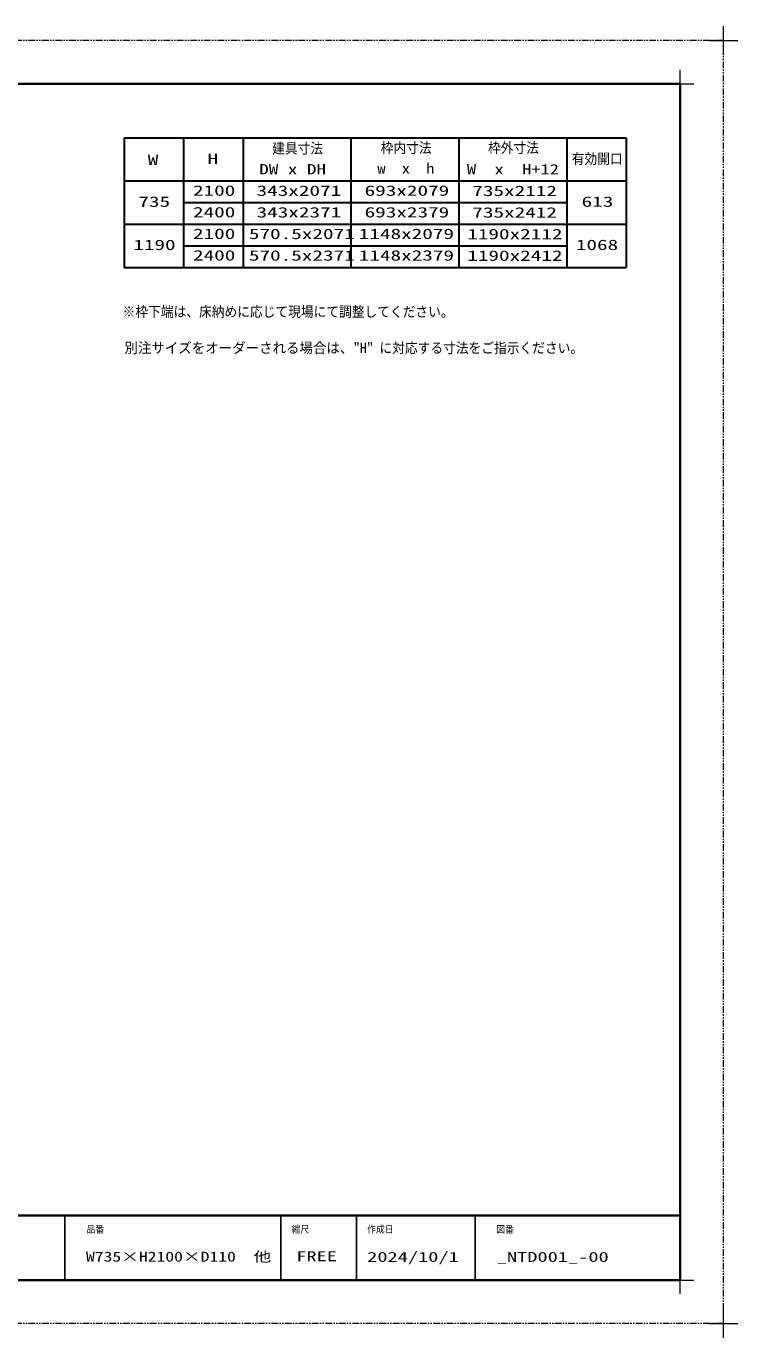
# Model space of a CAD drawing. Units: millimetres, scale not verified. Extents: x -1306 to 1306, y -607 to 607.
# Drawn here: x -259 to 400, y -607 to 607 of the extents above; entities that cross this region are included whole.
import ezdxf
from ezdxf.enums import TextEntityAlignment as Align

# ---------------------------------------------------------------- set-up
doc = ezdxf.new("R2010")
doc.units = ezdxf.units.MM
doc.header["$LTSCALE"] = 5
doc.linetypes.add('USER1', pattern=[2.5, 1.25, -0.25, 0.25, -0.25, 0.25, -0.25])
for name, color, linetype, lineweight in [('0-1_線(黄)', 2, 'Continuous', 15), ('0-3_陰線', 4, 'USER1', 9), ('0-D_線(白)', 7, 'Continuous', 30), ('1-4_DEFPOINTS', 7, 'Continuous', 5), ('1-5_0', 4, 'Continuous', 25), ('1-8_図面枠', 7, 'Continuous', 35), ('1-9_一般', 7, 'Continuous', 5)]:
    doc.layers.add(name, color=color, linetype=linetype, lineweight=lineweight)
doc.styles.add('ＭＳ ゴシック', font='')
doc.styles.get('ＭＳ ゴシック').set_extended_font_data('MS Gothic')

# ---------------------------------------------------------------- blocks, each defined once
blk = doc.blocks.new('グループ-13-1')
at = {"layer": '1-9_一般'}
for p, q in [((62041.6, -14029.5), (62041.6, -13365.5)), ((61709.6, -13697.5), (62373.6, -13697.5))]:
    blk.add_line(p, q, dxfattribs=at)

msp = doc.modelspace()

# ---------------------------------------------------------------- linework, layer by layer
at = {"layer": '0-3_陰線'}
for p, q in [((387.036, 594), (-1292.964, 594)), ((387.036, -594), (387.036, 594)), ((387.036, -594), (-1292.964, -594))]:
    msp.add_line(p, q, dxfattribs=at)
at = {"layer": '0-D_線(白)'}
for p, q in [((-167.964, 504), (-167.964, 384)), ((-167.964, 504), (297.036, 504)), ((-112.964, 504), (-112.964, 384)), ((-57.964, 504), (-57.964, 384)), ((42.036, 504), (42.036, 384)), ((142.036, 504), (142.036, 384)), ((242.036, 504), (242.036, 384)), ((297.036, 504), (297.036, 384)), ((-167.964, 464), (297.036, 464)), ((-167.964, 424), (297.036, 424)), ((-167.964, 384), (297.036, 384))]:
    msp.add_line(p, q, dxfattribs=at)
for points in [[(-112.964, 444), (-57.964, 444), (242.036, 444)], [(-112.964, 404), (-57.964, 404), (242.036, 404)]]:
    msp.add_lwpolyline(points, dxfattribs=at)
at = {"layer": '1-4_DEFPOINTS'}
for p, q in [((347.036, 541.55), (347.036, 566.45)), ((334.586, 554), (359.486, 554)), ((347.036, -566.45), (347.036, -541.55)), ((334.586, -554), (359.486, -554))]:
    msp.add_line(p, q, dxfattribs=at)
at = {"layer": '1-5_0', "color": 7}
for p, q in [((-222.964, -494), (-222.964, -554)), ((-22.964, -494), (-22.964, -554)), ((47.036, -494), (47.036, -554)), ((157.036, -494), (157.036, -554))]:
    msp.add_line(p, q, dxfattribs=at)
at = {"layer": '1-8_図面枠'}
msp.add_line((-1252.964, -494), (347.036, -494), dxfattribs=at)
msp.add_lwpolyline([(-1252.964, -554), (347.036, -554), (347.036, 554), (-1252.964, 554)], close=True, dxfattribs=at)

# ---------------------------------------------------------------- block references
at = {"layer": '0-3_陰線', "xscale": 0.04, "yscale": 0.04}
for p in [(-2094.629, 1141.9), (-2094.629, -46.1)]:
    msp.add_blockref('グループ-13-1', p, dxfattribs=at)

# ---------------------------------------------------------------- texts
at = {"layer": '0-1_線(黄)', "style": 'ＭＳ ゴシック'}
for s, height, width, p in [('建具寸法', 9.604, 0.9, (-30.965, 486.519)), ('枠内寸法', 9.604, 0.9, (69.562, 487.002)), ('枠外寸法', 9.604, 0.9, (168.954, 487.002)), ('W', 9.604, 1.5, (-146.217, 475.906)), ('H', 9.604, 1.5, (-90.826, 476.887)), ('有効開口', 9.604, 0.9, (246.543, 476.887)), ('DW x DH', 9.621, 1.35, (-42.962, 467.19)), ('w\u3000x\u3000h', 9.621, 1.15, (66.496, 467.877)), ('W\u3000x\u3000H+12', 9.621, 1.3, (149.431, 467.122)), ('735', 9.604, 1.5, (-154.878, 437.121)), ('2100', 9.604, 1.5, (-104.301, 447.408)), ('343x2071', 9.604, 1.5, (-45.429, 447.282)), ('693x2079', 9.604, 1.5, (54.646, 447.348)), ('735x2112', 9.604, 1.5, (154.442, 447.136)), ('613', 9.604, 1.5, (255.642, 437.157)), ('2400', 9.604, 1.5, (-104.301, 427.408)), ('343x2371', 9.604, 1.5, (-45.429, 427.282)), ('693x2379', 9.604, 1.5, (54.646, 427.348)), ('735x2412', 9.604, 1.5, (154.442, 427.136)), ('2100', 9.604, 1.5, (-104.301, 407.408)), ('570.5x2071', 9.604, 1.5, (-52.498, 407.282)), ('1148x2079', 9.604, 1.5, (49.271, 407.348)), ('1190x2112', 9.604, 1.5, (149.749, 407.136)), ('1190', 9.604, 1.5, (-159.621, 397.121)), ('1068', 9.604, 1.5, (250.325, 397.157)), ('2400', 9.604, 1.5, (-104.301, 387.408)), ('570.5x2371', 9.604, 1.5, (-52.498, 387.282)), ('1148x2379', 9.604, 1.5, (49.271, 387.348)), ('1190x2412', 9.604, 1.5, (149.749, 387.136)), ('※枠下端は、床納めに応じて現場にて調整してください。', 9.604, 0.9, (-169.446, 335.257)), ('別注サイズをオーダーされる場合は、"H"', 9.621, 0.95, (-167.754, 301.724)), ('に対応する寸法をご指示ください。', 9.604, 0.9, (68.438, 301.724))]:
    msp.add_text(s, height=height, dxfattribs=dict(at, width=width)).set_placement(p, align=Align.BOTTOM_LEFT)
at = {"layer": '1-8_図面枠', "style": 'ＭＳ ゴシック'}
for s, height, width, p in [('品番', 6.452, 0.9, (-202.964, -512.073)), ('縮尺', 6.452, 0.9, (-12.964, -512.038)), ('作成日', 6.452, 0.9, (57.036, -511.963)), ('図番', 6.452, 0.9, (176.633, -512.073)), ('W735×H2100×D110\u3000他', 9.236, 1.3, (-203.459, -539.518)), ('FREE', 9.238, 1.5, (-8.665, -539.129)), ('2024/10/1', 9.238, 1.5, (57.036, -539.776)), ('_NTD001_-00', 9.238, 1.5, (177.071, -539.776))]:
    msp.add_text(s, height=height, dxfattribs=dict(at, width=width)).set_placement(p, align=Align.BOTTOM_LEFT)

doc.saveas('drawing.dxf')
